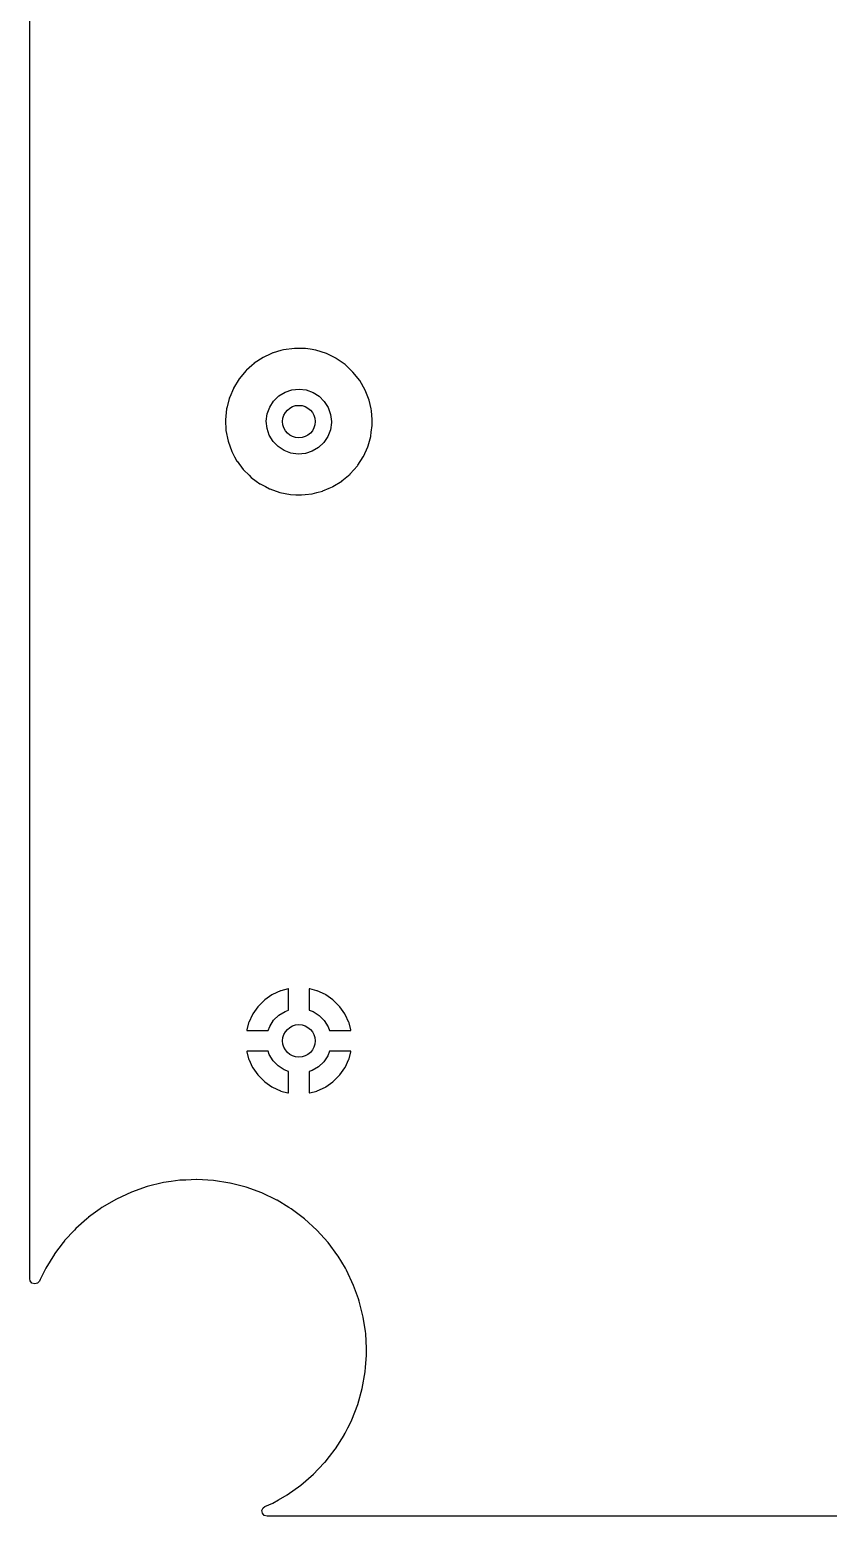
# Model space of a CAD drawing. Extents: x 1.63 to 4.81, y -6.15 to -3.83.
# Drawn here: x 1.634 to 2.408, y -6.148 to -4.708 of the extents above; entities that cross this region are included whole.
import ezdxf

# ---------------------------------------------------------------- set-up
doc = ezdxf.new("R2010")
doc.units = 0
doc.header["$MEASUREMENT"] = 0
doc.layers.add('BLACK', color=7, linetype='CONTINUOUS')

msp = doc.modelspace()

# ---------------------------------------------------------------- linework, layer by layer
at = {"layer": 'BLACK', "linetype": 'CONTINUOUS'}
for p, q in [((1.63447, -5.91816), (1.63447, -4.0568)), ((1.86046, -5.02553), (1.85196, -5.0311)), ((1.86062, -5.02543), (1.86046, -5.02553)), ((1.86797, -5.02203), (1.86062, -5.02543)), ((1.87002, -5.02109), (1.86797, -5.02203)), ((1.87018, -5.02102), (1.87002, -5.02109)), ((1.87002, -5.02109), (1.87002, -5.02109)), ((1.87753, -5.01887), (1.87018, -5.02102)), ((1.88012, -5.01812), (1.87753, -5.01887)), ((1.8803, -5.01807), (1.88012, -5.01812)), ((1.88012, -5.01812), (1.88012, -5.01812)), ((1.89074, -5.01665), (1.8803, -5.01807)), ((1.89092, -5.01665), (1.89074, -5.01665)), ((1.89601, -5.01672), (1.89092, -5.01665)), ((1.89092, -5.01665), (1.89092, -5.01665)), ((1.90127, -5.01678), (1.89601, -5.01672)), ((1.90146, -5.01681), (1.90127, -5.01678)), ((1.90595, -5.01755), (1.90146, -5.01681)), ((1.90146, -5.01681), (1.90146, -5.01681)), ((1.91167, -5.01848), (1.90595, -5.01755)), ((1.92171, -5.02169), (1.91167, -5.01848)), ((1.92187, -5.02177), (1.92171, -5.02169)), ((1.93099, -5.02627), (1.92187, -5.02177)), ((1.92187, -5.02177), (1.92187, -5.02177)), ((1.93116, -5.02635), (1.93099, -5.02627)), ((1.93981, -5.03236), (1.93116, -5.02635)), ((1.84394, -5.03822), (1.83721, -5.04632)), ((1.84432, -5.03788), (1.84394, -5.03822)), ((1.84942, -5.03333), (1.84432, -5.03788)), ((1.85181, -5.0312), (1.84942, -5.03333)), ((1.85196, -5.0311), (1.85181, -5.0312)), ((1.85196, -5.0311), (1.85196, -5.0311)), ((1.94749, -5.03957), (1.93981, -5.03236)), ((1.95401, -5.04785), (1.94749, -5.03957)), ((1.83174, -5.05533), (1.83167, -5.0555)), ((1.83721, -5.04632), (1.83174, -5.05533)), ((1.95924, -5.057), (1.95401, -5.04785)), ((1.82762, -5.06522), (1.82553, -5.07346)), ((1.82767, -5.06504), (1.82762, -5.06522)), ((1.82762, -5.06522), (1.82762, -5.06522)), ((1.8282, -5.06378), (1.82767, -5.06504)), ((1.83167, -5.0555), (1.8282, -5.06378)), ((1.83167, -5.0555), (1.83167, -5.0555)), ((1.86687, -5.07359), (1.87067, -5.06769)), ((1.87067, -5.06769), (1.87569, -5.06278)), ((1.87569, -5.06278), (1.88167, -5.0591)), ((1.88167, -5.0591), (1.88832, -5.05684)), ((1.88832, -5.05684), (1.8953, -5.0561)), ((1.8953, -5.0561), (1.90227, -5.05693)), ((1.90227, -5.05693), (1.90889, -5.05929)), ((1.90889, -5.05929), (1.91481, -5.06305)), ((1.91481, -5.06305), (1.91976, -5.06803)), ((1.91976, -5.06803), (1.92348, -5.07399)), ((1.96306, -5.06682), (1.95924, -5.057)), ((1.9631, -5.06699), (1.96306, -5.06682)), ((1.96497, -5.07525), (1.9631, -5.06699)), ((1.82507, -5.07525), (1.82402, -5.08574)), ((1.82553, -5.07346), (1.82507, -5.07525)), ((1.86359, -5.08716), (1.86447, -5.08019)), ((1.86447, -5.08019), (1.86687, -5.07359)), ((1.92348, -5.07399), (1.92579, -5.08062)), ((1.92579, -5.08062), (1.92657, -5.0876)), ((1.96538, -5.07709), (1.96497, -5.07525)), ((1.9654, -5.07727), (1.96538, -5.07709)), ((1.9654, -5.07728), (1.9654, -5.07727)), ((1.96601, -5.08555), (1.9654, -5.07728)), ((1.82402, -5.08574), (1.82452, -5.09626)), ((1.82452, -5.09626), (1.82658, -5.10659)), ((1.86427, -5.09415), (1.86359, -5.08716)), ((1.86649, -5.10081), (1.86427, -5.09415)), ((1.92559, -5.09543), (1.92309, -5.102)), ((1.92656, -5.08848), (1.92559, -5.09543)), ((1.92657, -5.0876), (1.92656, -5.08848)), ((1.96474, -5.10177), (1.96522, -5.09795)), ((1.96522, -5.09795), (1.96605, -5.09144)), ((1.96603, -5.08574), (1.96601, -5.08555)), ((1.96616, -5.0876), (1.96603, -5.08574)), ((1.96605, -5.09144), (1.96607, -5.09132)), ((1.96605, -5.09144), (1.96605, -5.09144)), ((1.96607, -5.09132), (1.96616, -5.0876)), ((1.82658, -5.10659), (1.83014, -5.11651)), ((1.87012, -5.10682), (1.86649, -5.10081)), ((1.875, -5.11187), (1.87012, -5.10682)), ((1.88088, -5.11571), (1.875, -5.11187)), ((1.91412, -5.11269), (1.90809, -5.11628)), ((1.91921, -5.10784), (1.91412, -5.11269)), ((1.92309, -5.102), (1.91921, -5.10784)), ((1.95755, -5.12152), (1.96188, -5.11191)), ((1.96188, -5.11191), (1.96207, -5.11121)), ((1.96207, -5.11121), (1.96469, -5.10195)), ((1.96469, -5.10195), (1.96474, -5.10177)), ((1.96469, -5.10195), (1.96469, -5.10195)), ((1.83014, -5.11651), (1.83023, -5.11667)), ((1.83023, -5.11667), (1.83291, -5.12167)), ((1.83291, -5.12167), (1.83513, -5.12579)), ((1.83513, -5.12579), (1.83524, -5.12594)), ((1.83524, -5.12594), (1.83524, -5.12594)), ((1.83524, -5.12594), (1.84126, -5.13401)), ((1.88746, -5.11816), (1.88088, -5.11571)), ((1.89442, -5.11909), (1.88746, -5.11816)), ((1.90141, -5.11845), (1.89442, -5.11909)), ((1.90809, -5.11628), (1.90141, -5.11845)), ((1.95223, -5.12979), (1.95745, -5.12167)), ((1.95745, -5.12167), (1.95755, -5.12152)), ((1.95745, -5.12167), (1.95745, -5.12167)), ((1.84126, -5.13401), (1.84143, -5.13423)), ((1.84143, -5.13423), (1.84156, -5.13436)), ((1.84156, -5.13436), (1.84156, -5.13436)), ((1.84156, -5.13436), (1.84685, -5.13961)), ((1.84685, -5.13961), (1.84891, -5.14165)), ((1.84891, -5.14165), (1.84906, -5.14176)), ((1.84906, -5.14176), (1.84906, -5.14176)), ((1.84906, -5.14176), (1.85376, -5.1452)), ((1.94004, -5.14241), (1.94476, -5.13842)), ((1.94476, -5.13842), (1.9449, -5.1383)), ((1.94476, -5.13842), (1.94476, -5.13842)), ((1.9449, -5.1383), (1.94835, -5.13436)), ((1.94835, -5.13436), (1.95173, -5.13052)), ((1.95173, -5.13052), (1.95185, -5.13038)), ((1.95173, -5.13052), (1.95173, -5.13052)), ((1.95185, -5.13038), (1.95223, -5.12979)), ((1.85376, -5.1452), (1.85741, -5.14788)), ((1.85741, -5.14788), (1.85757, -5.14797)), ((1.85757, -5.14797), (1.85757, -5.14797)), ((1.85757, -5.14797), (1.86267, -5.15065)), ((1.86267, -5.15065), (1.86673, -5.15279)), ((1.86673, -5.15279), (1.86691, -5.15285)), ((1.86691, -5.15285), (1.87651, -5.1562)), ((1.91258, -5.1563), (1.91804, -5.15486)), ((1.91804, -5.15486), (1.91822, -5.15481)), ((1.91822, -5.15481), (1.9243, -5.1522)), ((1.9243, -5.1522), (1.92773, -5.15072)), ((1.92773, -5.15072), (1.9279, -5.15065)), ((1.92773, -5.15072), (1.92773, -5.15072)), ((1.9279, -5.15065), (1.92806, -5.15055)), ((1.92806, -5.15055), (1.9367, -5.1452)), ((1.92806, -5.15055), (1.92806, -5.15055)), ((1.9367, -5.1452), (1.93686, -5.14511)), ((1.9367, -5.1452), (1.9367, -5.1452)), ((1.93686, -5.14511), (1.94004, -5.14241)), ((1.87651, -5.1562), (1.87651, -5.1562)), ((1.87651, -5.1562), (1.87668, -5.15626)), ((1.87668, -5.15626), (1.88703, -5.15823)), ((1.88703, -5.15823), (1.89203, -5.15842)), ((1.89203, -5.15842), (1.89738, -5.15863)), ((1.89738, -5.15863), (1.89738, -5.15863)), ((1.89738, -5.15863), (1.89756, -5.15864)), ((1.89756, -5.15864), (1.90134, -5.15823)), ((1.90134, -5.15823), (1.90785, -5.15751)), ((1.90785, -5.15751), (1.90803, -5.15749)), ((1.90785, -5.15751), (1.90785, -5.15751)), ((1.90803, -5.15749), (1.91258, -5.1563)), ((1.86905, -5.64296), (1.86203, -5.64788)), ((1.86943, -5.64274), (1.86905, -5.64296)), ((1.8772, -5.63911), (1.86943, -5.64274)), ((1.87761, -5.63897), (1.8772, -5.63911)), ((1.88459, -5.6371), (1.87761, -5.63897)), ((1.88492, -5.63715), (1.88459, -5.6371)), ((1.88508, -5.63768), (1.88492, -5.63715)), ((1.88508, -5.65794), (1.88508, -5.63768)), ((1.90521, -5.63716), (1.90508, -5.63748)), ((1.90508, -5.63748), (1.90508, -5.65793)), ((1.90577, -5.63715), (1.90521, -5.63716)), ((1.91255, -5.63897), (1.90577, -5.63715)), ((1.91295, -5.63911), (1.91255, -5.63897)), ((1.92073, -5.64274), (1.91295, -5.63911)), ((1.9211, -5.64296), (1.92073, -5.64274)), ((1.92813, -5.64788), (1.9211, -5.64296)), ((1.85536, -5.65455), (1.85044, -5.66157)), ((1.85563, -5.65422), (1.85536, -5.65455)), ((1.8617, -5.64815), (1.85563, -5.65422)), ((1.86203, -5.64788), (1.8617, -5.64815)), ((1.87569, -5.66278), (1.88167, -5.6591)), ((1.88167, -5.6591), (1.88508, -5.65794)), ((1.90508, -5.65793), (1.90889, -5.65929)), ((1.90889, -5.65929), (1.91481, -5.66305)), ((1.92846, -5.64815), (1.92813, -5.64788)), ((1.93452, -5.65422), (1.92846, -5.64815)), ((1.9348, -5.65455), (1.93452, -5.65422)), ((1.93972, -5.66157), (1.9348, -5.65455)), ((1.84645, -5.67013), (1.84463, -5.67691)), ((1.84659, -5.66972), (1.84645, -5.67013)), ((1.85022, -5.66195), (1.84659, -5.66972)), ((1.85044, -5.66157), (1.85022, -5.66195)), ((1.86541, -5.6776), (1.86687, -5.67359)), ((1.86687, -5.67359), (1.87067, -5.66769)), ((1.87067, -5.66769), (1.87569, -5.66278)), ((1.91481, -5.66305), (1.91976, -5.66803)), ((1.91976, -5.66803), (1.92348, -5.67399)), ((1.92348, -5.67399), (1.92474, -5.6776)), ((1.93994, -5.66195), (1.93972, -5.66157)), ((1.94356, -5.66972), (1.93994, -5.66195)), ((1.94371, -5.67013), (1.94356, -5.66972)), ((1.94553, -5.67691), (1.94371, -5.67013)), ((1.84463, -5.67691), (1.84464, -5.67746)), ((1.84464, -5.67746), (1.84496, -5.6776)), ((1.84496, -5.6776), (1.86541, -5.6776)), ((1.92474, -5.6776), (1.945, -5.6776)), ((1.945, -5.6776), (1.94553, -5.67744)), ((1.94558, -5.67711), (1.94553, -5.67691)), ((1.94553, -5.67744), (1.94558, -5.67711)), ((1.84463, -5.69775), (1.84458, -5.69809)), ((1.84458, -5.69809), (1.84645, -5.70507)), ((1.84516, -5.6976), (1.84463, -5.69775)), ((1.86542, -5.6976), (1.84516, -5.6976)), ((1.86649, -5.70081), (1.86542, -5.6976)), ((1.87012, -5.70682), (1.86649, -5.70081)), ((1.92309, -5.702), (1.91921, -5.70784)), ((1.92476, -5.6976), (1.92309, -5.702)), ((1.9452, -5.6976), (1.92476, -5.6976)), ((1.94371, -5.70507), (1.94553, -5.69829)), ((1.94551, -5.69773), (1.9452, -5.6976)), ((1.94552, -5.69809), (1.94551, -5.69773)), ((1.94553, -5.69829), (1.94552, -5.69809)), ((1.84645, -5.70507), (1.84659, -5.70547)), ((1.84659, -5.70547), (1.85022, -5.71325)), ((1.85022, -5.71325), (1.85044, -5.71362)), ((1.85044, -5.71362), (1.85536, -5.72065)), ((1.875, -5.71187), (1.87012, -5.70682)), ((1.88088, -5.71571), (1.875, -5.71187)), ((1.88508, -5.71727), (1.88088, -5.71571)), ((1.88508, -5.73772), (1.88508, -5.71727)), ((1.90809, -5.71628), (1.90508, -5.71726)), ((1.90508, -5.71726), (1.90508, -5.73752)), ((1.91412, -5.71269), (1.90809, -5.71628)), ((1.91921, -5.70784), (1.91412, -5.71269)), ((1.9348, -5.72065), (1.93972, -5.71362)), ((1.93972, -5.71362), (1.93994, -5.71325)), ((1.93994, -5.71325), (1.94356, -5.70547)), ((1.94356, -5.70547), (1.94371, -5.70507)), ((1.85536, -5.72065), (1.85563, -5.72098)), ((1.85563, -5.72098), (1.8617, -5.72704)), ((1.8617, -5.72704), (1.86203, -5.72732)), ((1.86203, -5.72732), (1.86905, -5.73224)), ((1.86905, -5.73224), (1.86943, -5.73246)), ((1.92073, -5.73246), (1.9211, -5.73224)), ((1.9211, -5.73224), (1.92813, -5.72732)), ((1.92813, -5.72732), (1.92846, -5.72704)), ((1.92846, -5.72704), (1.93452, -5.72098)), ((1.93452, -5.72098), (1.9348, -5.72065)), ((1.86943, -5.73246), (1.8772, -5.73608)), ((1.8772, -5.73608), (1.87761, -5.73623)), ((1.87761, -5.73623), (1.88439, -5.73805)), ((1.88439, -5.73805), (1.88494, -5.73803)), ((1.88494, -5.73803), (1.88508, -5.73772)), ((1.90508, -5.73752), (1.90524, -5.73805)), ((1.90524, -5.73805), (1.90557, -5.7381)), ((1.90557, -5.7381), (1.91255, -5.73623)), ((1.91255, -5.73623), (1.91295, -5.73608)), ((1.91295, -5.73608), (1.92073, -5.73246)), ((1.74833, -5.82876), (1.73305, -5.83408)), ((1.76405, -5.82496), (1.74833, -5.82876)), ((1.77128, -5.82394), (1.76405, -5.82496)), ((1.77995, -5.82272), (1.77128, -5.82394)), ((1.78007, -5.82271), (1.77995, -5.82272)), ((1.77995, -5.82272), (1.77995, -5.82272)), ((1.78564, -5.82247), (1.78007, -5.82271)), ((1.79611, -5.82203), (1.78564, -5.82247)), ((1.79623, -5.82203), (1.79611, -5.82203)), ((1.79611, -5.82203), (1.79611, -5.82203)), ((1.81239, -5.82293), (1.79623, -5.82203)), ((1.82837, -5.82541), (1.81239, -5.82293)), ((1.82849, -5.82544), (1.82837, -5.82541)), ((1.84392, -5.8294), (1.82849, -5.82544)), ((1.82849, -5.82544), (1.82849, -5.82544)), ((1.84404, -5.82943), (1.84392, -5.8294)), ((1.84392, -5.8294), (1.84392, -5.8294)), ((1.84415, -5.82947), (1.84404, -5.82943)), ((1.85913, -5.83492), (1.84415, -5.82947)), ((1.84415, -5.82947), (1.84415, -5.82947)), ((1.71837, -5.84087), (1.70442, -5.84905)), ((1.71848, -5.84082), (1.71837, -5.84087)), ((1.73294, -5.83413), (1.71848, -5.84082)), ((1.71848, -5.84082), (1.71848, -5.84082)), ((1.73305, -5.83408), (1.73294, -5.83413)), ((1.85924, -5.83496), (1.85913, -5.83492)), ((1.87383, -5.84195), (1.85924, -5.83496)), ((1.87393, -5.84201), (1.87383, -5.84195)), ((1.88545, -5.84899), (1.87393, -5.84201)), ((1.87393, -5.84201), (1.87393, -5.84201)), ((1.68968, -5.86002), (1.67923, -5.8693)), ((1.69124, -5.85864), (1.68968, -5.86002)), ((1.69133, -5.85856), (1.69124, -5.85864)), ((1.69124, -5.85864), (1.69124, -5.85864)), ((1.69143, -5.85849), (1.69133, -5.85856)), ((1.70256, -5.8504), (1.69143, -5.85849)), ((1.69143, -5.85849), (1.69143, -5.85849)), ((1.70442, -5.84905), (1.70256, -5.8504)), ((1.88767, -5.85033), (1.88545, -5.84899)), ((1.90062, -5.86002), (1.88767, -5.85033)), ((1.91256, -5.87093), (1.90062, -5.86002)), ((1.6778, -5.87085), (1.66824, -5.88117)), ((1.67915, -5.86939), (1.6778, -5.87085)), ((1.67923, -5.8693), (1.67915, -5.86939)), ((1.67915, -5.86939), (1.67915, -5.86939)), ((1.92339, -5.88295), (1.91256, -5.87093)), ((1.66682, -5.88305), (1.65846, -5.89405)), ((1.66817, -5.88127), (1.66682, -5.88305)), ((1.66824, -5.88117), (1.66817, -5.88127)), ((1.66817, -5.88127), (1.66817, -5.88127)), ((1.93299, -5.89597), (1.92339, -5.88295)), ((1.6584, -5.89416), (1.65005, -5.90773)), ((1.65846, -5.89405), (1.6584, -5.89416)), ((1.93305, -5.89608), (1.93299, -5.89597)), ((1.94012, -5.90794), (1.93305, -5.89608)), ((1.63487, -5.92011), (1.63447, -5.91816)), ((1.64459, -5.9189), (1.64389, -5.92034)), ((1.64999, -5.90783), (1.64459, -5.9189)), ((1.65005, -5.90773), (1.64999, -5.90783)), ((1.65005, -5.90773), (1.65005, -5.90773)), ((1.94127, -5.90987), (1.94012, -5.90794)), ((1.94816, -5.9245), (1.94127, -5.90987)), ((1.63664, -5.92226), (1.63487, -5.92011)), ((1.6393, -5.92312), (1.63664, -5.92226)), ((1.642, -5.9224), (1.6393, -5.92312)), ((1.64389, -5.92034), (1.642, -5.9224)), ((1.95094, -5.93232), (1.94816, -5.9245)), ((1.9528, -5.93753), (1.95094, -5.93232)), ((1.95359, -5.93974), (1.9528, -5.93753)), ((1.9575, -5.95544), (1.95359, -5.93974)), ((1.95752, -5.95556), (1.9575, -5.95544)), ((1.9595, -5.96902), (1.95752, -5.95556)), ((1.95752, -5.95556), (1.95752, -5.95556)), ((1.95986, -5.97144), (1.9595, -5.96902)), ((1.95987, -5.97156), (1.95986, -5.97144)), ((1.96055, -5.98541), (1.95987, -5.97156)), ((1.96065, -5.9876), (1.96055, -5.98541)), ((1.96059, -5.99222), (1.96065, -5.9876)), ((1.95935, -6.00835), (1.95971, -6.00361)), ((1.95971, -6.00361), (1.96058, -5.9923)), ((1.96058, -5.9923), (1.96059, -5.99222)), ((1.96058, -5.9923), (1.96058, -5.9923)), ((1.95654, -6.02428), (1.95935, -6.00835)), ((1.95219, -6.03986), (1.95654, -6.02428)), ((1.94638, -6.05483), (1.95214, -6.03997)), ((1.95214, -6.03997), (1.95219, -6.03986)), ((1.93994, -6.0676), (1.9425, -6.06253)), ((1.9425, -6.06253), (1.94634, -6.05494)), ((1.94634, -6.05494), (1.94638, -6.05483)), ((1.94638, -6.05483), (1.94638, -6.05483)), ((1.93044, -6.08294), (1.93898, -6.06948)), ((1.93898, -6.06948), (1.93904, -6.06938)), ((1.93898, -6.06948), (1.93898, -6.06948)), ((1.93904, -6.06938), (1.93994, -6.0676)), ((1.92042, -6.09579), (1.92467, -6.09035)), ((1.92467, -6.09035), (1.9303, -6.08314)), ((1.9303, -6.08314), (1.93038, -6.08304)), ((1.9303, -6.08314), (1.9303, -6.08314)), ((1.93038, -6.08304), (1.93044, -6.08294)), ((1.93044, -6.08294), (1.93044, -6.08294)), ((1.90926, -6.1075), (1.91391, -6.10262)), ((1.91391, -6.10262), (1.92033, -6.09588)), ((1.92033, -6.09588), (1.92042, -6.09579)), ((1.8838, -6.1274), (1.89702, -6.11807)), ((1.89702, -6.11807), (1.90926, -6.1075)), ((1.86225, -6.13872), (1.86973, -6.13539)), ((1.86973, -6.13539), (1.87546, -6.13213)), ((1.87546, -6.13213), (1.88369, -6.12746)), ((1.88369, -6.12746), (1.8838, -6.1274)), ((1.88369, -6.12746), (1.88369, -6.12746)), ((1.85936, -6.14254), (1.86052, -6.14)), ((1.85976, -6.14531), (1.85936, -6.14254)), ((1.86159, -6.14742), (1.85976, -6.14531)), ((1.86052, -6.14), (1.86225, -6.13872)), ((1.86427, -6.14821), (1.86159, -6.14742)), ((4.56314, -6.14821), (1.86427, -6.14821))]:
    msp.add_line(p, q, dxfattribs=at)
at = {"layer": 'BLACK'}
for centre in [(1.89508, -5.0876), (1.89508, -5.6876)]:
    msp.add_circle(centre, 0.01575, dxfattribs=at)

doc.saveas('drawing.dxf')
